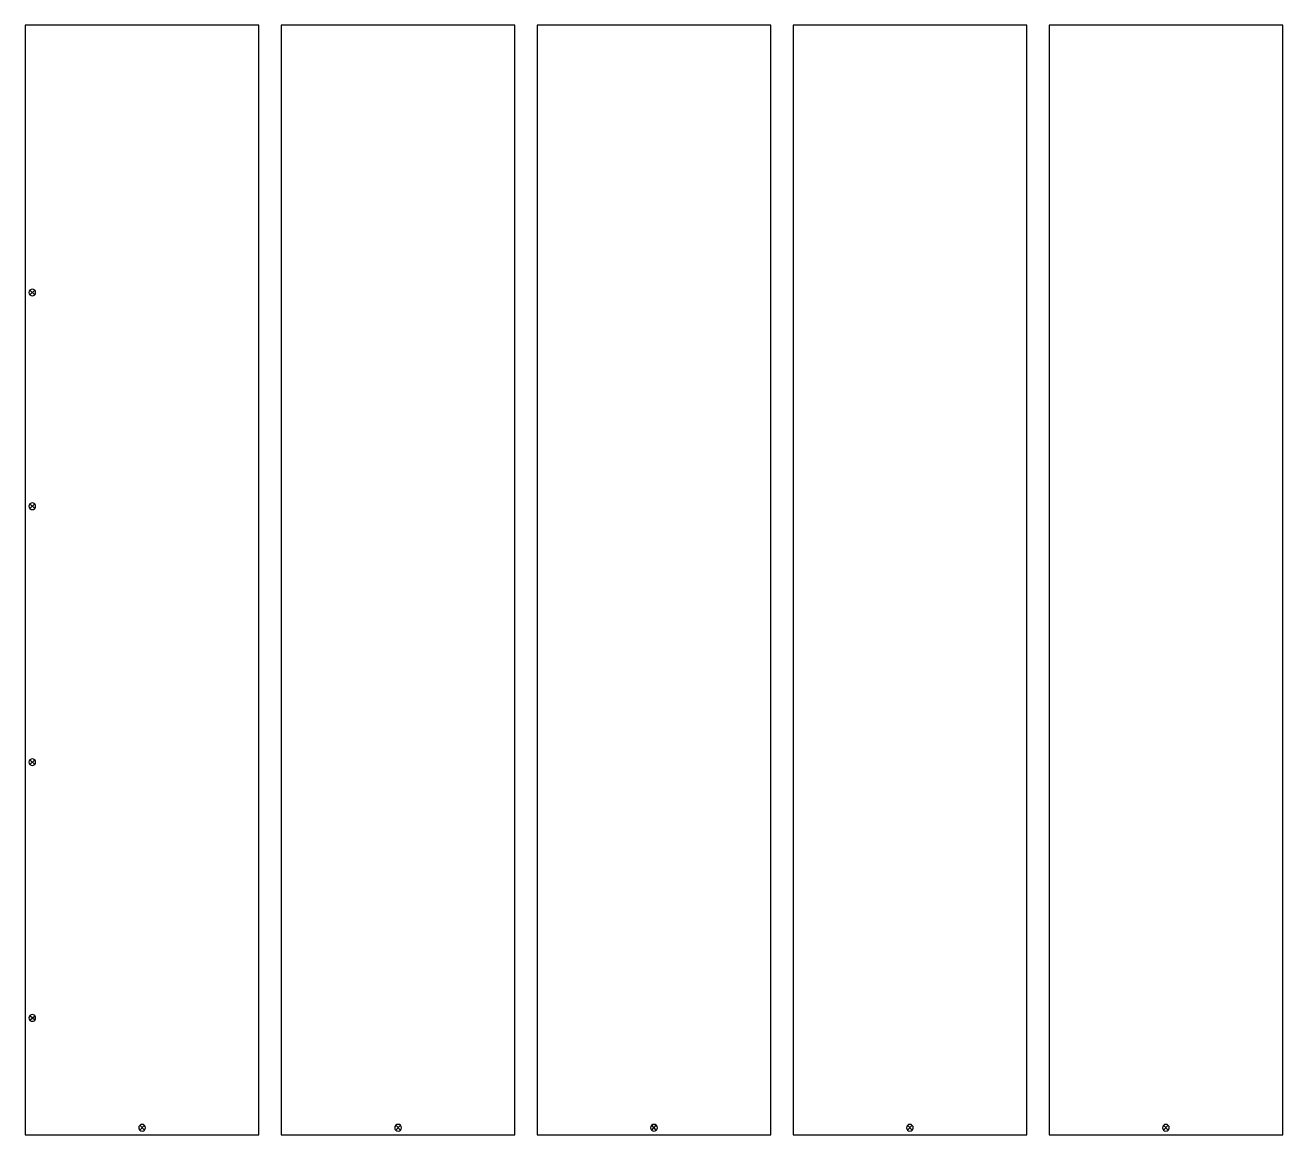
# Model space of a CAD drawing. Header units: millimetres. Extents: x 0 to 1194, y 0 to 1054.
import ezdxf

# ---------------------------------------------------------------- set-up
doc = ezdxf.new("R2010")
doc.units = ezdxf.units.MM
for name, color, linetype, lineweight in [('Alignment Holes', 7, 'Continuous', 30), ('Preview Toolpath Layer', 7, 'Continuous', 30), ('QCW Boards', 7, 'Continuous', 30)]:
    doc.layers.add(name, color=color, linetype=linetype, lineweight=lineweight)

msp = doc.modelspace()

# ---------------------------------------------------------------- linework, layer by layer
at = {"layer": 'Alignment Holes', "color": 18, "lineweight": 30, "true_color": 0x000000, "extrusion": (0, 0, -1)}
for centre, radius in [((-6.8, 800), 3.17), ((-6.8, 597), 3.17), ((-6.8, 354), 3.17), ((-6.8, 111), 3.17), ((-111, 6.8), 3.17), ((-354, 6.8), 3.18), ((-597, 6.8), 3.17), ((-840, 6.8), 3.17), ((-1083, 6.8), 3.17)]:
    msp.add_circle(centre, radius, dxfattribs=at)
at = {"layer": 'Preview Toolpath Layer', "color": 14, "lineweight": 30, "true_color": 0x950000}
for p, q in [((9.1, 797.8), (4.6, 802.2)), ((4.6, 797.8), (9.1, 802.2)), ((9.1, 594.8), (4.6, 599.2)), ((4.6, 594.8), (9.1, 599.2)), ((9.1, 351.8), (4.6, 356.2)), ((4.6, 351.8), (9.1, 356.2)), ((9.1, 108.8), (4.6, 113.2)), ((4.6, 108.8), (9.1, 113.2)), ((113.2, 4.6), (108.8, 9.1)), ((108.8, 4.6), (113.2, 9.1)), ((356.2, 4.6), (351.8, 9.1)), ((351.8, 4.6), (356.2, 9.1)), ((599.2, 4.6), (594.8, 9.1)), ((594.8, 4.6), (599.2, 9.1)), ((842.2, 4.6), (837.8, 9.1)), ((837.8, 4.6), (842.2, 9.1)), ((1085.2, 4.6), (1080.8, 9.1)), ((1080.8, 4.6), (1085.2, 9.1))]:
    msp.add_line(p, q, dxfattribs=at)
at = {"layer": 'Preview Toolpath Layer', "color": 14, "lineweight": 30, "true_color": 0x950000, "extrusion": (0, 0, -1)}
for centre, radius in [((-6.8, 800), 3.17), ((-6.8, 597), 3.17), ((-6.8, 354), 3.17), ((-6.8, 111), 3.17), ((-111, 6.8), 3.17), ((-354, 6.8), 3.18), ((-597, 6.8), 3.17), ((-840, 6.8), 3.17), ((-1083, 6.8), 3.17)]:
    msp.add_circle(centre, radius, dxfattribs=at)
at = {"layer": 'QCW Boards', "color": 18, "lineweight": 30, "true_color": 0x000000}
for points in [[(0, 0), (222, 0), (222, 0), (222, 1054), (222, 1054), (0, 1054), (0, 1054), (0, 0)], [(243, 0), (465, 0), (465, 0), (465, 1054), (465, 1054), (243, 1054), (243, 1054), (243, 0)], [(486, 0), (708, 0), (708, 0), (708, 1054), (708, 1054), (486, 1054), (486, 1054), (486, 0)], [(729, 0), (951, 0), (951, 0), (951, 1054), (951, 1054), (729, 1054), (729, 1054), (729, 0)], [(972, 0), (1194, 0), (1194, 0), (1194, 1054), (1194, 1054), (972, 1054), (972, 1054), (972, 0)]]:
    msp.add_lwpolyline(points, dxfattribs=at)

doc.saveas('drawing.dxf')
